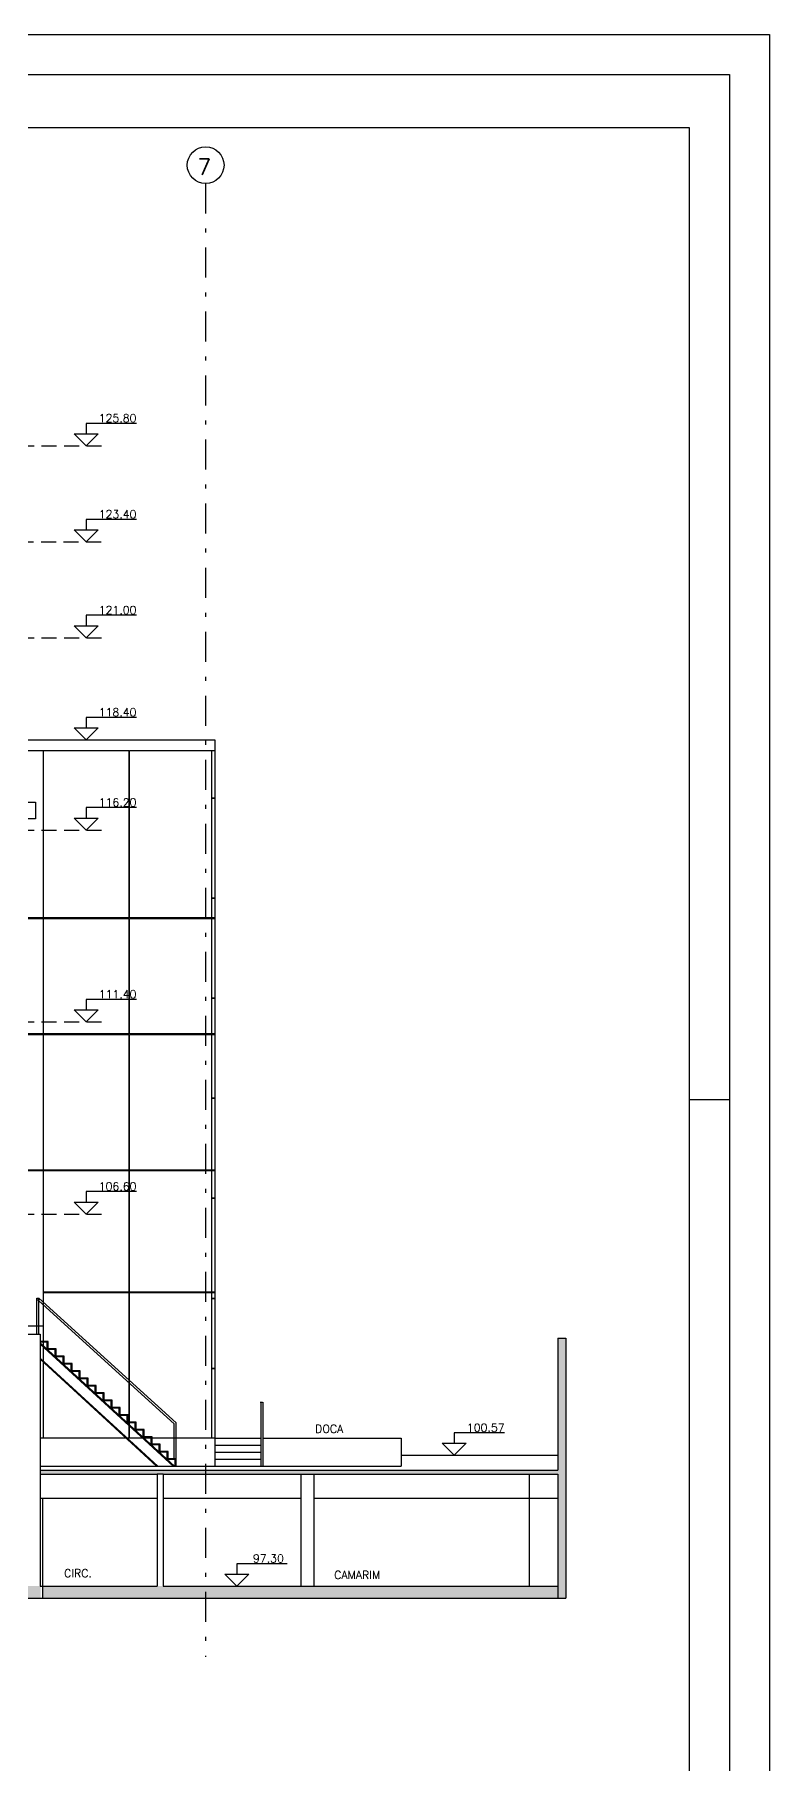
# Model space of a CAD drawing. Extents: x -14 to 107, y -33 to 53.
# Drawn here: x 88.85 to 107.2, y 9.58 to 52.81 of the extents above; entities that cross this region are included whole.
import ezdxf
from ezdxf.enums import TextEntityAlignment as Align

# ---------------------------------------------------------------- set-up
doc = ezdxf.new("R2010")
doc.units = 0
doc.header["$LTSCALE"] = 1.5
doc.header["$MEASUREMENT"] = 0
doc.linetypes.add('DASHDOT', pattern=[1, 0.5, -0.25, 0, -0.25])
doc.linetypes.add('DASHED2', pattern=[0.375, 0.25, -0.125])
for name, color, linetype in [('A-ESTRUTURA', 4, 'CONTINUOUS'), ('A-PAREDE', 3, 'CONTINUOUS'), ('EIXOS', 7, 'DASHDOT'), ('LNHVISTA', 2, 'CONTINUOUS'), ('N-LNHVISTA', 2, 'CONTINUOUS'), ('N-NOTACOES', 7, 'CONTINUOUS'), ('N-TEXTO', 2, 'CONTINUOUS'), ('PLACAS', 1, 'CONTINUOUS'), ('SOLID', 253, 'CONTINUOUS'), ('T-FOLHA', 7, 'CONTINUOUS')]:
    doc.layers.add(name, color=color, linetype=linetype)
doc.styles.add('REGUA-060', font='simplex.shx', dxfattribs={"height": 0.15})
doc.styles.add('ROMANS', font='romans')

# ---------------------------------------------------------------- blocks, each defined once
blk = doc.blocks.new('N-1903')
at = {"layer": 'N-NOTACOES', "color": 1}
for p, q in [((0.01255, 0.00562), (0, 0.00562)), ((0, 0.00562), (0, 0.003)), ((-0.003, 0.003), (0.003, 0.003)), ((0, 0), (-0.003, 0.003)), ((0.003, 0.003), (0, 0))]:
    blk.add_line(p, q, dxfattribs=at)
at = {"layer": 'N-NOTACOES', "color": 2, "style": 'ROMANS'}
blk.add_attdef('COTAC', text='', height=0.002, dxfattribs=at).set_placement((0.00785, 0.00691), align=Align.MIDDLE)
blk = doc.blocks.new('PLACA1')
at = {"layer": 'PLACAS', "linetype": 'CONTINUOUS', "ltscale": 0.5}
for p, q in [((102.258, -84.894), (103.158, -82.694)), ((103.173, -84.894), (102.273, -82.694))]:
    blk.add_line(p, q, dxfattribs=at)
for points in [[(103.173, -78.001), (104.673, -78.001), (104.673, -82.186), (103.173, -82.186)], [(104.688, -78.001), (106.816, -78.001), (106.816, -82.186), (104.688, -82.186)], [(106.831, -78.001), (108.966, -78.001), (108.966, -82.186), (106.831, -82.186)], [(101.786, -79.604), (102.258, -79.604), (102.258, -82.186), (101.786, -82.186)], [(102.273, -79.604), (103.158, -79.604), (103.158, -82.694), (102.273, -82.694)], [(101.786, -82.201), (102.258, -82.201), (102.258, -85.086), (101.786, -85.086)], [(106.831, -82.201), (108.966, -82.201), (108.966, -85.086), (106.831, -85.086)], [(101.786, -85.101), (102.258, -85.101), (102.258, -88.486), (101.786, -88.486)], [(103.173, -85.101), (104.673, -85.101), (104.673, -88.486), (103.173, -88.486)], [(104.688, -85.101), (106.816, -85.101), (106.816, -88.486), (104.688, -88.486)], [(106.831, -85.101), (108.966, -85.101), (108.966, -88.486), (106.831, -88.486)], [(102.273, -88.501), (103.158, -88.501), (103.158, -92.386), (102.273, -92.386)], [(104.688, -88.501), (106.816, -88.501), (106.816, -91.536), (104.688, -91.536)], [(106.831, -88.501), (108.966, -88.501), (108.966, -91.536), (106.831, -91.536)], [(104.688, -91.551), (106.816, -91.551), (106.816, -95.186), (104.688, -95.186)], [(106.831, -91.551), (108.966, -91.551), (108.966, -95.186), (106.831, -95.186)]]:
    blk.add_lwpolyline(points, close=True, dxfattribs=at)
for points in [[(108.886, -78.001), (108.966, -78.001), (108.966, -79.194), (108.886, -79.194), (108.886, -78.001)], [(103.866, -79.294), (104.481, -79.294), (104.481, -79.709), (103.866, -79.709), (103.866, -79.294)], [(108.886, -79.194), (108.966, -79.194), (108.966, -81.694), (108.886, -81.694), (108.886, -79.194), (108.966, -79.194)], [(102.386, -81.394), (102.686, -81.394), (102.686, -81.594), (102.386, -81.594), (102.386, -81.394)], [(108.886, -81.694), (108.966, -81.694), (108.966, -84.194), (108.886, -84.194), (108.886, -81.694)], [(102.366, -82.394), (103.066, -82.394), (103.066, -82.544), (102.366, -82.544), (102.366, -82.394)], [(103.173, -82.201), (104.673, -82.201), (104.673, -85.086), (103.173, -85.086), (103.173, -82.201)], [(104.688, -82.201), (106.816, -82.201), (106.816, -85.086), (104.688, -85.086), (104.688, -82.201)], [(108.886, -84.194), (108.966, -84.194), (108.966, -86.694), (108.886, -86.694), (108.886, -84.194)], [(102.273, -85.101), (103.158, -85.101), (103.158, -88.486), (102.273, -88.486), (102.273, -85.101)], [(108.886, -86.694), (108.966, -86.694), (108.966, -89.194), (108.886, -89.194), (108.886, -86.694)], [(101.786, -88.501), (102.258, -88.501), (102.258, -92.386), (101.786, -92.386), (101.786, -88.501)], [(103.173, -88.501), (104.673, -88.501), (104.673, -92.386), (103.173, -92.386), (103.173, -88.501)], [(108.886, -89.194), (108.966, -89.194), (108.966, -91.694), (108.886, -91.694), (108.886, -89.194)], [(108.886, -91.694), (108.966, -91.694), (108.966, -93.444), (108.886, -93.444), (108.886, -91.694)], [(108.886, -93.444), (108.966, -93.444), (108.966, -95.186), (108.886, -95.186), (108.886, -93.444)]]:
    blk.add_lwpolyline(points, dxfattribs=at)

msp = doc.modelspace()

# ---------------------------------------------------------------- hatches: boundary and pattern name
at = {"layer": 'SOLID'}
for points in [[(93.119, 16.935), (93.119, 16.835), (101.92, 16.835), (101.92, 14.035), (101.92, 13.735), (102.12, 13.735), (102.12, 20.235), (101.92, 20.235), (101.92, 16.935)], [(92.06, 16.835), (93.119, 16.835), (93.119, 16.935), (88.981, 16.935), (88.981, 16.835), (91.91, 16.835)]]:
    msp.add_hatch(color=256, dxfattribs=at).paths.add_polyline_path(points)
h = msp.add_hatch(color=256, dxfattribs=at)
h.paths.add_polyline_path([(89.001, 14.035), (86.194, 14.035), (86.194, 13.735), (89.001, 13.735)])
h.paths.add_polyline_path([(86.003, 14.035), (81.866, 14.035), (81.866, 16.485), (85.97, 16.485), (86.003, 16.485), (86.003, 16.735), (81.67, 16.735), (81.67, 15.035), (81.67, 14.915), (81.67, 13.885), (81.866, 13.735), (86.003, 13.735)])
h.paths.add_polyline_path([(86.044, 14.035), (86.003, 14.035), (86.003, 13.735), (86.044, 13.735)])
h.paths.add_polyline_path([(86.194, 14.035), (86.044, 14.035), (86.044, 13.735), (86.194, 13.735)])
h = msp.add_hatch(color=256, dxfattribs=at)
h.paths.add_polyline_path([(101.92, 14.035), (89.039, 14.035), (89.039, 13.735), (101.92, 13.735)])
h.paths.add_polyline_path([(94.236, 14.576), (95.136, 14.576), (95.136, 14.876), (94.236, 14.876)], flags=9)

# ---------------------------------------------------------------- linework, layer by layer
at = {"layer": 'A-ESTRUTURA'}
for p, q in [((101.92, 20.235), (102.12, 20.235)), ((101.92, 20.235), (101.92, 16.935)), ((102.12, 20.235), (102.12, 13.735)), ((88.981, 16.935), (101.92, 16.935)), ((88.981, 16.835), (88.981, 14.035)), ((88.981, 16.835), (91.91, 16.835)), ((91.91, 16.835), (91.91, 14.035)), ((92.06, 16.835), (92.06, 14.035)), ((92.06, 16.835), (101.92, 16.835)), ((101.92, 16.835), (101.92, 14.035)), ((88.981, 14.035), (91.91, 14.035)), ((92.06, 14.035), (101.92, 14.035)), ((81.866, 13.735), (102.12, 13.735))]:
    msp.add_line(p, q, dxfattribs=at)
msp.add_lwpolyline([(88.901, 21.235), (88.951, 21.235), (88.951, 21.185), (88.901, 21.185)], close=True, dxfattribs=at)
at = {"layer": 'A-PAREDE'}
for p, q in [((86.194, 20.335), (88.981, 20.335)), ((88.981, 20.335), (88.981, 16.935))]:
    msp.add_line(p, q, dxfattribs=at)
at = {"layer": 'EIXOS'}
msp.add_line((93.119, 49.09), (93.119, 12.27), dxfattribs=at)
at = {"layer": 'EIXOS', "linetype": 'CONTINUOUS'}
msp.add_circle((93.119, 49.55), 0.459, dxfattribs=at)
at = {"layer": 'LNHVISTA'}
msp.add_line((93.349, 17.735), (88.981, 17.735), dxfattribs=at)
at = {"layer": 'N-LNHVISTA'}
for p, q in [((87.894, 35.185), (93.349, 35.185)), ((93.349, 35.185), (93.349, 17.037)), ((88.901, 20.335), (88.901, 21.235)), ((88.901, 21.235), (88.951, 21.235)), ((88.951, 20.335), (88.951, 21.235)), ((88.951, 21.235), (92.381, 18.118)), ((88.951, 21.168), (92.331, 18.096)), ((88.981, 20.113), (92.339, 17.035)), ((88.981, 20.086), (92.31, 17.035)), ((88.981, 19.733), (91.925, 17.035)), ((88.981, 19.706), (91.895, 17.035)), ((92.331, 17.218), (92.331, 18.096)), ((92.381, 17.218), (92.381, 18.118)), ((92.193, 17.218), (92.381, 17.218)), ((88.981, 16.235), (91.91, 16.235)), ((92.06, 16.235), (95.497, 16.235)), ((95.82, 16.235), (101.92, 16.235))]:
    msp.add_line(p, q, dxfattribs=at)
at = {"layer": 'N-LNHVISTA', "color": 1}
for p, q in [((94.482, 18.635), (94.538, 18.635)), ((94.494, 18.635), (94.494, 17.035)), ((94.549, 18.635), (94.549, 17.035)), ((93.349, 17.735), (94.494, 17.735)), ((94.549, 17.735), (97.999, 17.735)), ((97.999, 17.735), (97.999, 17.035)), ((93.349, 17.56), (94.494, 17.56)), ((93.349, 17.385), (94.494, 17.385)), ((93.349, 17.21), (94.494, 17.21)), ((89.039, 16.235), (89.039, 14.035))]:
    msp.add_line(p, q, dxfattribs=at)
at = {"layer": 'N-LNHVISTA', "color": 2}
for p, q in [((97.999, 17.305), (101.92, 17.305)), ((88.981, 17.035), (97.999, 17.035)), ((95.497, 16.835), (95.497, 14.035)), ((95.82, 16.835), (95.82, 14.035)), ((101.204, 16.835), (101.204, 14.035))]:
    msp.add_line(p, q, dxfattribs=at)
at = {"layer": 'N-LNHVISTA'}
for points in [[(92.381, 17.035), (92.381, 17.218), (92.181, 17.218), (92.181, 17.402), (91.981, 17.402), (91.981, 17.585), (91.781, 17.585), (91.781, 17.768), (91.581, 17.768), (91.581, 17.952), (91.381, 17.952), (91.381, 18.135), (91.181, 18.135), (91.181, 18.318), (90.981, 18.318), (90.981, 18.502), (90.781, 18.502), (90.781, 18.685), (90.581, 18.685), (90.581, 18.868), (90.381, 18.868), (90.381, 19.051), (90.181, 19.051), (90.181, 19.235), (89.981, 19.235), (89.981, 19.418), (89.781, 19.418), (89.781, 19.601), (89.581, 19.601), (89.581, 19.785), (89.381, 19.785), (89.381, 19.968), (89.181, 19.968), (89.181, 20.151), (88.981, 20.151)], [(92.361, 17.035), (92.361, 17.198), (92.161, 17.198), (92.161, 17.382), (91.961, 17.382), (91.961, 17.565), (91.761, 17.565), (91.761, 17.748), (91.561, 17.748), (91.561, 17.932), (91.361, 17.932), (91.361, 18.115), (91.161, 18.115), (91.161, 18.298), (90.961, 18.298), (90.961, 18.482), (90.761, 18.482), (90.761, 18.665), (90.561, 18.665), (90.561, 18.848), (90.361, 18.848), (90.361, 19.031), (90.161, 19.031), (90.161, 19.215), (89.961, 19.215), (89.961, 19.398), (89.761, 19.398), (89.761, 19.581), (89.561, 19.581), (89.561, 19.765), (89.361, 19.765), (89.361, 19.948), (89.161, 19.948), (89.161, 20.131), (88.981, 20.131)]]:
    msp.add_lwpolyline(points, dxfattribs=at)
at = {"layer": 'N-NOTACOES', "color": 1}
for p, q in [((100.584, 17.867), (99.33, 17.867)), ((99.33, 17.867), (99.33, 17.605)), ((99.03, 17.605), (99.63, 17.605)), ((99.33, 17.305), (99.03, 17.605)), ((99.63, 17.605), (99.33, 17.305))]:
    msp.add_line(p, q, dxfattribs=at)
at = {"layer": 'N-TEXTO', "linetype": 'DASHED2'}
for p, q in [((87.894, 42.535), (90.573, 42.535)), ((86.194, 40.135), (90.573, 40.135)), ((87.894, 37.739), (90.573, 37.739)), ((87.894, 32.931), (90.573, 32.931)), ((87.894, 28.139), (90.573, 28.139)), ((87.894, 23.335), (90.573, 23.335))]:
    msp.add_line(p, q, dxfattribs=at)
at = {"layer": 'N-TEXTO'}
msp.add_line((97.999, 17.305), (97.999, 17.035), dxfattribs=at)
at = {"layer": 'SOLID'}
for p, q in [((88.981, 16.935), (88.981, 16.835)), ((92.06, 16.835), (91.91, 16.835)), ((89.039, 14.035), (89.039, 13.735)), ((101.92, 14.035), (101.92, 13.735))]:
    msp.add_line(p, q, dxfattribs=at)
at = {"layer": 'T-FOLHA', "color": 1}
msp.add_lwpolyline([(-13.699, -33.287), (-13.699, 52.813), (107.201, 52.813), (107.201, -33.287)], close=True, dxfattribs=at)
at = {"layer": 'T-FOLHA', "color": 2}
msp.add_lwpolyline([(-12.699, -32.287), (-12.699, 51.813), (106.201, 51.813), (106.201, -32.287)], close=True, dxfattribs=at)
at = {"layer": 'T-FOLHA', "color": 3}
msp.add_lwpolyline([(-10.199, 50.491), (105.201, 50.491), (105.201, -30.683), (-10.199, -30.683), (-10.199, 50.491)], dxfattribs=at)
at = {"layer": 'T-FOLHA', "color": 2}
msp.add_lwpolyline([(106.201, 26.187), (105.201, 26.187)], dxfattribs=at)

# ---------------------------------------------------------------- block references
at = {"layer": 'A-ESTRUTURA', "xscale": 100, "yscale": 100, "zscale": 100}
for p, values in [((90.134, 42.535), {'COTAC': '125.80'}), ((90.134, 40.135), {'COTAC': '123.40'}), ((90.134, 37.739), {'COTAC': '121.00'}), ((90.134, 35.185), {'COTAC': '118.40'}), ((90.134, 32.931), {'COTAC': '116.20'}), ((90.134, 28.139), {'COTAC': '111.40'}), ((90.134, 23.335), {'COTAC': '106.60'}), ((93.901, 14.035), {'COTAC': '97.30'})]:
    msp.add_blockref('N-1903', p, dxfattribs=at).add_auto_attribs(values)
at = {"layer": 'LNHVISTA'}
msp.add_blockref('PLACA1', (-15.616, 112.922), dxfattribs=at)

# ---------------------------------------------------------------- texts
at = {"layer": 'EIXOS', "color": 2, "style": 'ROMANS'}
msp.add_text('7', height=0.4, dxfattribs=at).set_placement((92.913, 49.307))
at = {"layer": 'N-NOTACOES', "color": 2, "style": 'ROMANS'}
msp.add_attdef('100.57', text='0,00', height=0.2, dxfattribs=at).set_placement((100.115, 17.996), align=Align.MIDDLE)
at = {"layer": 'N-TEXTO', "color": 3, "char_height": 0.2, "attachment_point": 4, "style": 'REGUA-060'}
for s, insert in [('DOCA', (95.854, 17.967)), ('CIRC.', (89.583, 14.359)), ('CAMARIM', (96.331, 14.315))]:
    msp.add_mtext(s, dxfattribs=dict(at, insert=insert))

doc.saveas('drawing.dxf')
